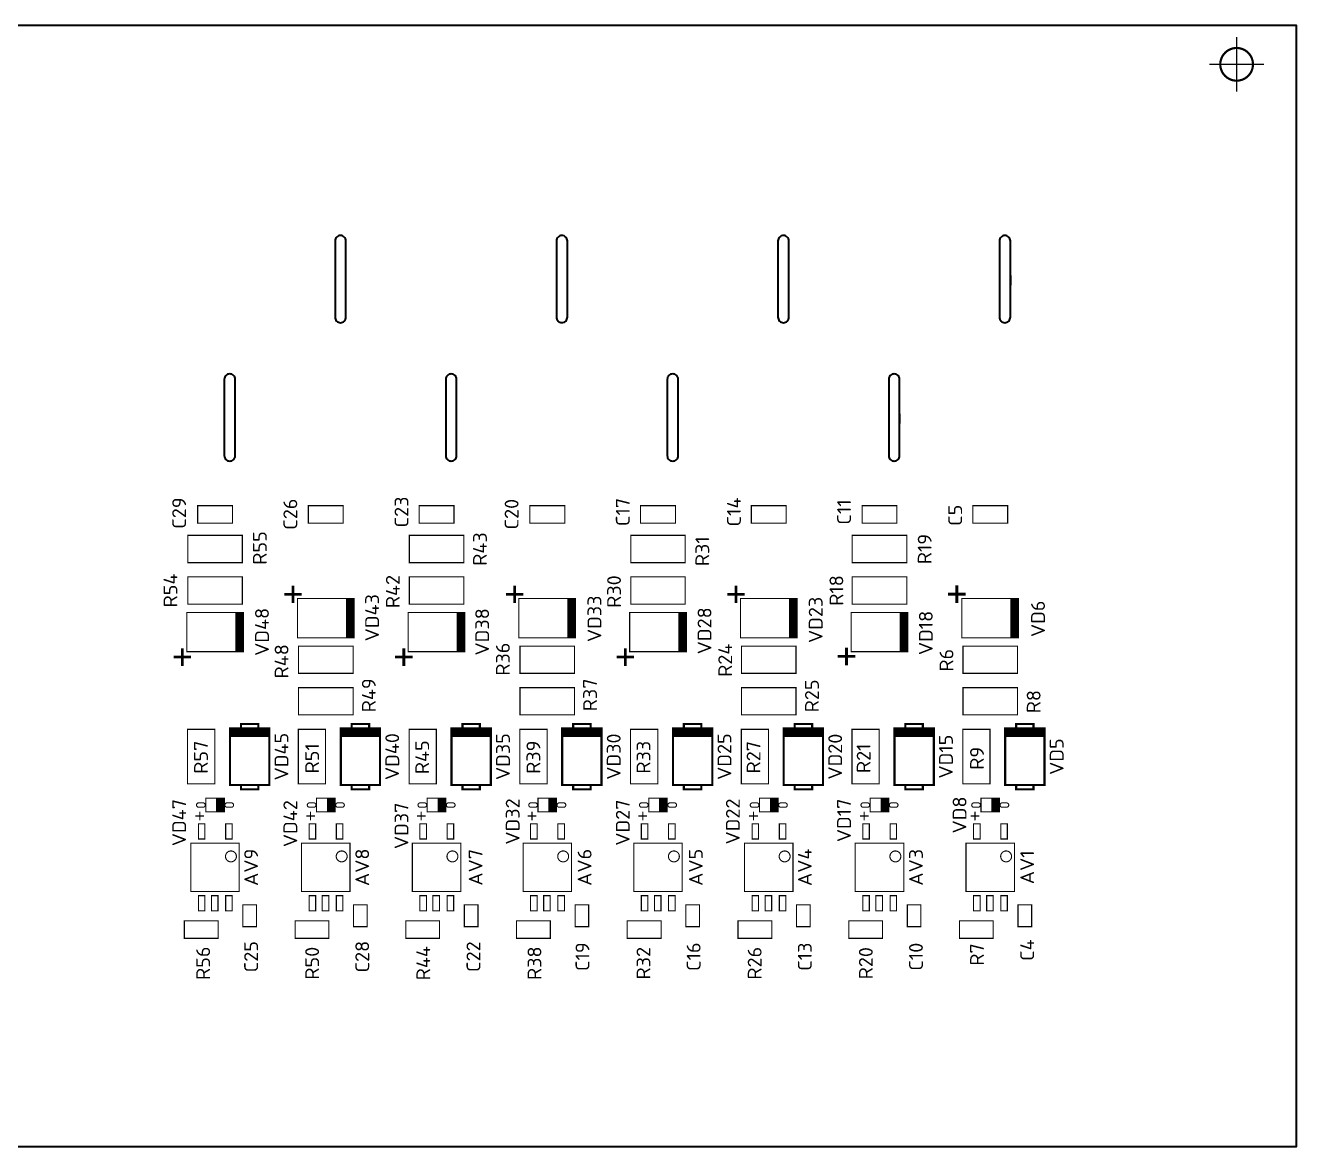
# Model space of a CAD drawing. Header units: millimetres. Extents: x -170 to 383, y 717 to 850.
# Drawn here: x 266.6 to 383.2, y 737.1 to 840 of the extents above; entities that cross this region are included whole.
import ezdxf
from ezdxf.enums import TextEntityAlignment as Align

# ---------------------------------------------------------------- set-up
doc = ezdxf.new("R2010")
doc.units = ezdxf.units.MM
doc.layers.add('BOARD', color=7, linetype='Continuous', lineweight=35)
doc.layers.add('BOTTOM', color=7, linetype='Continuous', lineweight=35)
doc.styles.get("Standard").update_dxf_attribs({"font": 'txt.shx'})

msp = doc.modelspace()

# ---------------------------------------------------------------- linework, layer by layer
at = {"layer": 'BOARD'}
msp.add_lwpolyline([(150, 737.13), (383.25, 737.13), (383.25, 840), (150, 840)], close=True, dxfattribs=at)
for points in [[(296.028, 813.226), (296.028, 820.226, 0.414214), (295.528, 820.726, 0.414214), (295.028, 820.226), (295.028, 813.226, 0.414214), (295.528, 812.726, 0.414214), (296.028, 813.226)], [(316.347, 813.227), (316.347, 820.227, 0.414214), (315.847, 820.727, 0.414214), (315.347, 820.227), (315.347, 813.227, 0.414214), (315.847, 812.727, 0.414214), (316.347, 813.227)], [(336.669, 813.225), (336.669, 820.225, 0.414214), (336.169, 820.725, 0.414214), (335.669, 820.225), (335.669, 813.225, 0.414214), (336.169, 812.725, 0.414214), (336.669, 813.225)], [(356.989, 813.225), (356.989, 820.225, 0.414214), (356.489, 820.725, 0.414214), (355.989, 820.225), (355.989, 813.225, 0.414214), (356.489, 812.725, 0.414214), (356.989, 813.225)], [(285.868, 800.526), (285.868, 807.526, 0.414214), (285.368, 808.026, 0.414214), (284.868, 807.526), (284.868, 800.526, 0.414214), (285.368, 800.026, 0.414214), (285.868, 800.526)], [(306.188, 800.525), (306.188, 807.525, 0.414214), (305.688, 808.025, 0.414214), (305.188, 807.525), (305.188, 800.525, 0.414214), (305.688, 800.025, 0.414214), (306.188, 800.525)], [(326.509, 800.525), (326.509, 807.525, 0.414214), (326.009, 808.025, 0.414214), (325.509, 807.525), (325.509, 800.525, 0.414214), (326.009, 800.025, 0.414214), (326.509, 800.525)], [(346.829, 800.525), (346.829, 807.525, 0.414214), (346.329, 808.025, 0.414214), (345.829, 807.525), (345.829, 800.525, 0.414214), (346.329, 800.025, 0.414214), (346.829, 800.525)]]:
    msp.add_lwpolyline(points, format="xyb", dxfattribs=at)
at = {"layer": 'BOTTOM'}
for points, const_width in [([(377.75, 833.93), (377.75, 838.93)], 0.1), ([(380.25, 836.43), (375.25, 836.43)], 0.1), ([(285.624, 795.935), (285.624, 794.335), (282.424, 794.335), (282.424, 795.935), (285.624, 795.935)], 0.1), ([(295.784, 795.935), (295.784, 794.335), (292.584, 794.335), (292.584, 795.935), (295.784, 795.935)], 0.1), ([(305.944, 795.935), (305.944, 794.335), (302.744, 794.335), (302.744, 795.935), (305.944, 795.935)], 0.1), ([(316.104, 795.935), (316.104, 794.335), (312.904, 794.335), (312.904, 795.935), (316.104, 795.935)], 0.1), ([(326.264, 795.935), (326.264, 794.335), (323.064, 794.335), (323.064, 795.935), (326.264, 795.935)], 0.1), ([(336.424, 795.935), (336.424, 794.335), (333.224, 794.335), (333.224, 795.935), (336.424, 795.935)], 0.1), ([(346.584, 795.935), (346.584, 794.335), (343.384, 794.335), (343.384, 795.935), (346.584, 795.935)], 0.1), ([(356.744, 795.935), (356.744, 794.335), (353.544, 794.335), (353.544, 795.935), (356.744, 795.935)], 0.1), ([(281.524, 790.71), (281.524, 793.21), (286.524, 793.21), (286.524, 790.71), (281.524, 790.71)], 0.1), ([(301.844, 790.71), (301.844, 793.21), (306.844, 793.21), (306.844, 790.71), (301.844, 790.71)], 0.1), ([(322.164, 790.71), (322.164, 793.21), (327.164, 793.21), (327.164, 790.71), (322.164, 790.71)], 0.1), ([(342.484, 790.71), (342.484, 793.21), (347.484, 793.21), (347.484, 790.71), (342.484, 790.71)], 0.1), ([(281.524, 786.9), (281.524, 789.4), (286.524, 789.4), (286.524, 786.9), (281.524, 786.9)], 0.1), ([(291.184, 787.01), (291.184, 788.61)], 0.25), ([(301.844, 786.9), (301.844, 789.4), (306.844, 789.4), (306.844, 786.9), (301.844, 786.9)], 0.1), ([(311.504, 787.01), (311.504, 788.61)], 0.25), ([(322.164, 786.9), (322.164, 789.4), (327.164, 789.4), (327.164, 786.9), (322.164, 786.9)], 0.1), ([(331.824, 787.01), (331.824, 788.61)], 0.25), ([(342.484, 786.9), (342.484, 789.4), (347.484, 789.4), (347.484, 786.9), (342.484, 786.9)], 0.1), ([(352.079, 787.015), (352.079, 788.615)], 0.25), ([(291.984, 787.81), (290.384, 787.81)], 0.25), ([(296.784, 787.412), (296.784, 783.808), (291.584, 783.808), (291.584, 787.412), (296.784, 787.412)], 0.1), ([(296.084, 787.412), (296.084, 783.808)], 0.1), ([(296.184, 787.412), (296.184, 783.808)], 0.1), ([(296.284, 787.412), (296.284, 783.808)], 0.1), ([(296.384, 787.412), (296.384, 783.808)], 0.1), ([(296.484, 787.412), (296.484, 783.808)], 0.1), ([(296.584, 787.412), (296.584, 783.808)], 0.1), ([(296.684, 787.412), (296.684, 783.808)], 0.1), ([(312.304, 787.81), (310.704, 787.81)], 0.25), ([(317.104, 787.412), (317.104, 783.808), (311.904, 783.808), (311.904, 787.412), (317.104, 787.412)], 0.1), ([(316.404, 787.412), (316.404, 783.808)], 0.1), ([(316.504, 787.412), (316.504, 783.808)], 0.1), ([(316.604, 787.412), (316.604, 783.808)], 0.1), ([(316.704, 787.412), (316.704, 783.808)], 0.1), ([(316.804, 787.412), (316.804, 783.808)], 0.1), ([(316.904, 787.412), (316.904, 783.808)], 0.1), ([(317.004, 787.412), (317.004, 783.808)], 0.1), ([(332.624, 787.81), (331.024, 787.81)], 0.25), ([(337.424, 787.412), (337.424, 783.808), (332.224, 783.808), (332.224, 787.412), (337.424, 787.412)], 0.1), ([(336.724, 787.412), (336.724, 783.808)], 0.1), ([(336.824, 787.412), (336.824, 783.808)], 0.1), ([(336.924, 787.412), (336.924, 783.808)], 0.1), ([(337.024, 787.412), (337.024, 783.808)], 0.1), ([(337.124, 787.412), (337.124, 783.808)], 0.1), ([(337.224, 787.412), (337.224, 783.808)], 0.1), ([(337.324, 787.412), (337.324, 783.808)], 0.1), ([(352.879, 787.815), (351.279, 787.815)], 0.25), ([(357.744, 787.412), (357.744, 783.808), (352.544, 783.808), (352.544, 787.412), (357.744, 787.412)], 0.1), ([(357.044, 787.412), (357.044, 783.808)], 0.1), ([(357.144, 787.412), (357.144, 783.808)], 0.1), ([(357.244, 787.412), (357.244, 783.808)], 0.1), ([(357.344, 787.412), (357.344, 783.808)], 0.1), ([(357.444, 787.412), (357.444, 783.808)], 0.1), ([(357.544, 787.412), (357.544, 783.808)], 0.1), ([(357.644, 787.412), (357.644, 783.808)], 0.1), ([(286.624, 786.142), (286.624, 782.538), (281.424, 782.538), (281.424, 786.142), (286.624, 786.142)], 0.1), ([(285.924, 786.142), (285.924, 782.538)], 0.1), ([(286.024, 786.142), (286.024, 782.538)], 0.1), ([(286.124, 786.142), (286.124, 782.538)], 0.1), ([(286.224, 786.142), (286.224, 782.538)], 0.1), ([(286.324, 786.142), (286.324, 782.538)], 0.1), ([(286.424, 786.142), (286.424, 782.538)], 0.1), ([(286.524, 786.142), (286.524, 782.538)], 0.1), ([(306.944, 786.142), (306.944, 782.538), (301.744, 782.538), (301.744, 786.142), (306.944, 786.142)], 0.1), ([(306.244, 786.142), (306.244, 782.538)], 0.1), ([(306.344, 786.142), (306.344, 782.538)], 0.1), ([(306.444, 786.142), (306.444, 782.538)], 0.1), ([(306.544, 786.142), (306.544, 782.538)], 0.1), ([(306.644, 786.142), (306.644, 782.538)], 0.1), ([(306.744, 786.142), (306.744, 782.538)], 0.1), ([(306.844, 786.142), (306.844, 782.538)], 0.1), ([(327.264, 786.142), (327.264, 782.538), (322.064, 782.538), (322.064, 786.142), (327.264, 786.142)], 0.1), ([(326.564, 786.142), (326.564, 782.538)], 0.1), ([(326.664, 786.142), (326.664, 782.538)], 0.1), ([(326.764, 786.142), (326.764, 782.538)], 0.1), ([(326.864, 786.142), (326.864, 782.538)], 0.1), ([(326.964, 786.142), (326.964, 782.538)], 0.1), ([(327.064, 786.142), (327.064, 782.538)], 0.1), ([(327.164, 786.142), (327.164, 782.538)], 0.1), ([(347.584, 786.142), (347.584, 782.538), (342.384, 782.538), (342.384, 786.142), (347.584, 786.142)], 0.1), ([(346.884, 786.142), (346.884, 782.538)], 0.1), ([(346.984, 786.142), (346.984, 782.538)], 0.1), ([(347.084, 786.142), (347.084, 782.538)], 0.1), ([(347.184, 786.142), (347.184, 782.538)], 0.1), ([(347.284, 786.142), (347.284, 782.538)], 0.1), ([(347.384, 786.142), (347.384, 782.538)], 0.1), ([(347.484, 786.142), (347.484, 782.538)], 0.1), ([(281.024, 781.24), (281.024, 782.84)], 0.25), ([(291.684, 780.55), (291.684, 783.05), (296.684, 783.05), (296.684, 780.55), (291.684, 780.55)], 0.1), ([(301.344, 781.24), (301.344, 782.84)], 0.25), ([(312.004, 780.55), (312.004, 783.05), (317.004, 783.05), (317.004, 780.55), (312.004, 780.55)], 0.1), ([(321.664, 781.24), (321.664, 782.84)], 0.25), ([(332.324, 780.55), (332.324, 783.05), (337.324, 783.05), (337.324, 780.55), (332.324, 780.55)], 0.1), ([(341.954, 781.3), (341.954, 782.9)], 0.25), ([(352.644, 780.55), (352.644, 783.05), (357.644, 783.05), (357.644, 780.55), (352.644, 780.55)], 0.1), ([(281.824, 782.04), (280.224, 782.04)], 0.25), ([(302.144, 782.04), (300.544, 782.04)], 0.25), ([(322.464, 782.04), (320.864, 782.04)], 0.25), ([(342.754, 782.1), (341.154, 782.1)], 0.25), ([(291.684, 776.74), (291.684, 779.24), (296.684, 779.24), (296.684, 776.74), (291.684, 776.74)], 0.1), ([(312.004, 776.74), (312.004, 779.24), (317.004, 779.24), (317.004, 776.74), (312.004, 776.74)], 0.1), ([(332.324, 776.74), (332.324, 779.24), (337.324, 779.24), (337.324, 776.74), (332.324, 776.74)], 0.1), ([(352.644, 776.74), (352.644, 779.24), (357.644, 779.24), (357.644, 776.74), (352.644, 776.74)], 0.1), ([(285.397, 775.51), (289.001, 775.51), (289.001, 770.31), (285.397, 770.31), (285.397, 775.51)], 0.2), ([(287.999, 775.51), (287.999, 775.91), (286.399, 775.91), (286.399, 775.31)], 0.2), ([(295.557, 775.51), (299.161, 775.51), (299.161, 770.31), (295.557, 770.31), (295.557, 775.51)], 0.2), ([(298.159, 775.51), (298.159, 775.91), (296.559, 775.91), (296.559, 775.31)], 0.2), ([(305.717, 775.51), (309.321, 775.51), (309.321, 770.31), (305.717, 770.31), (305.717, 775.51)], 0.2), ([(308.319, 775.51), (308.319, 775.91), (306.719, 775.91), (306.719, 775.31)], 0.2), ([(315.877, 775.51), (319.481, 775.51), (319.481, 770.31), (315.877, 770.31), (315.877, 775.51)], 0.2), ([(318.479, 775.51), (318.479, 775.91), (316.879, 775.91), (316.879, 775.31)], 0.2), ([(326.037, 775.51), (329.641, 775.51), (329.641, 770.31), (326.037, 770.31), (326.037, 775.51)], 0.2), ([(328.639, 775.51), (328.639, 775.91), (327.039, 775.91), (327.039, 775.31)], 0.2), ([(336.197, 775.51), (339.801, 775.51), (339.801, 770.31), (336.197, 770.31), (336.197, 775.51)], 0.2), ([(338.799, 775.51), (338.799, 775.91), (337.199, 775.91), (337.199, 775.31)], 0.2), ([(346.357, 775.51), (349.961, 775.51), (349.961, 770.31), (346.357, 770.31), (346.357, 775.51)], 0.2), ([(348.959, 775.51), (348.959, 775.91), (347.359, 775.91), (347.359, 775.31)], 0.2), ([(356.517, 775.51), (360.121, 775.51), (360.121, 770.31), (356.517, 770.31), (356.517, 775.51)], 0.2), ([(359.119, 775.51), (359.119, 775.91), (357.519, 775.91), (357.519, 775.31)], 0.2), ([(284.004, 770.41), (281.504, 770.41), (281.504, 775.41), (284.004, 775.41), (284.004, 770.41)], 0.1), ([(285.397, 775.41), (289.001, 775.41)], 0.2), ([(285.397, 775.31), (289.001, 775.31)], 0.2), ([(285.397, 775.21), (289.001, 775.21)], 0.2), ([(285.397, 775.11), (289.001, 775.11)], 0.2), ([(285.397, 775.01), (289.001, 775.01)], 0.2), ([(285.397, 774.91), (289.001, 774.91)], 0.2), ([(285.397, 774.81), (289.001, 774.81)], 0.2), ([(294.164, 770.41), (291.664, 770.41), (291.664, 775.41), (294.164, 775.41), (294.164, 770.41)], 0.1), ([(295.557, 775.41), (299.161, 775.41)], 0.2), ([(295.557, 775.31), (299.161, 775.31)], 0.2), ([(295.557, 775.21), (299.161, 775.21)], 0.2), ([(295.557, 775.11), (299.161, 775.11)], 0.2), ([(295.557, 775.01), (299.161, 775.01)], 0.2), ([(295.557, 774.91), (299.161, 774.91)], 0.2), ([(295.557, 774.81), (299.161, 774.81)], 0.2), ([(304.324, 770.41), (301.824, 770.41), (301.824, 775.41), (304.324, 775.41), (304.324, 770.41)], 0.1), ([(305.717, 775.41), (309.321, 775.41)], 0.2), ([(305.717, 775.31), (309.321, 775.31)], 0.2), ([(305.717, 775.21), (309.321, 775.21)], 0.2), ([(305.717, 775.11), (309.321, 775.11)], 0.2), ([(305.717, 775.01), (309.321, 775.01)], 0.2), ([(305.717, 774.91), (309.321, 774.91)], 0.2), ([(305.717, 774.81), (309.321, 774.81)], 0.2), ([(314.484, 770.41), (311.984, 770.41), (311.984, 775.41), (314.484, 775.41), (314.484, 770.41)], 0.1), ([(315.877, 775.41), (319.481, 775.41)], 0.2), ([(315.877, 775.31), (319.481, 775.31)], 0.2), ([(315.877, 775.21), (319.481, 775.21)], 0.2), ([(315.877, 775.11), (319.481, 775.11)], 0.2), ([(315.877, 775.01), (319.481, 775.01)], 0.2), ([(315.877, 774.91), (319.481, 774.91)], 0.2), ([(315.877, 774.81), (319.481, 774.81)], 0.2), ([(324.644, 770.41), (322.144, 770.41), (322.144, 775.41), (324.644, 775.41), (324.644, 770.41)], 0.1), ([(326.037, 775.41), (329.641, 775.41)], 0.2), ([(326.037, 775.31), (329.641, 775.31)], 0.2), ([(326.037, 775.21), (329.641, 775.21)], 0.2), ([(326.037, 775.11), (329.641, 775.11)], 0.2), ([(326.037, 775.01), (329.641, 775.01)], 0.2), ([(326.037, 774.91), (329.641, 774.91)], 0.2), ([(326.037, 774.81), (329.641, 774.81)], 0.2), ([(334.804, 770.41), (332.304, 770.41), (332.304, 775.41), (334.804, 775.41), (334.804, 770.41)], 0.1), ([(336.197, 775.41), (339.801, 775.41)], 0.2), ([(336.197, 775.31), (339.801, 775.31)], 0.2), ([(336.197, 775.21), (339.801, 775.21)], 0.2), ([(336.197, 775.11), (339.801, 775.11)], 0.2), ([(336.197, 775.01), (339.801, 775.01)], 0.2), ([(336.197, 774.91), (339.801, 774.91)], 0.2), ([(336.197, 774.81), (339.801, 774.81)], 0.2), ([(344.964, 770.41), (342.464, 770.41), (342.464, 775.41), (344.964, 775.41), (344.964, 770.41)], 0.1), ([(346.357, 775.41), (349.961, 775.41)], 0.2), ([(346.357, 775.31), (349.961, 775.31)], 0.2), ([(346.357, 775.21), (349.961, 775.21)], 0.2), ([(346.357, 775.11), (349.961, 775.11)], 0.2), ([(346.357, 775.01), (349.961, 775.01)], 0.2), ([(346.357, 774.91), (349.961, 774.91)], 0.2), ([(346.357, 774.81), (349.961, 774.81)], 0.2), ([(355.124, 770.41), (352.624, 770.41), (352.624, 775.41), (355.124, 775.41), (355.124, 770.41)], 0.1), ([(356.517, 775.41), (360.121, 775.41)], 0.2), ([(356.517, 775.31), (360.121, 775.31)], 0.2), ([(356.517, 775.21), (360.121, 775.21)], 0.2), ([(356.517, 775.11), (360.121, 775.11)], 0.2), ([(356.517, 775.01), (360.121, 775.01)], 0.2), ([(356.517, 774.91), (360.121, 774.91)], 0.2), ([(356.517, 774.81), (360.121, 774.81)], 0.2), ([(287.999, 770.31), (287.999, 769.91), (286.399, 769.91), (286.399, 770.31)], 0.2), ([(298.159, 770.31), (298.159, 769.91), (296.559, 769.91), (296.559, 770.31)], 0.2), ([(308.319, 770.31), (308.319, 769.91), (306.719, 769.91), (306.719, 770.31)], 0.2), ([(318.479, 770.31), (318.479, 769.91), (316.879, 769.91), (316.879, 770.31)], 0.2), ([(328.639, 770.31), (328.639, 769.91), (327.039, 769.91), (327.039, 770.31)], 0.2), ([(338.799, 770.31), (338.799, 769.91), (337.199, 769.91), (337.199, 770.31)], 0.2), ([(348.959, 770.31), (348.959, 769.91), (347.359, 769.91), (347.359, 770.31)], 0.2), ([(359.119, 770.31), (359.119, 769.91), (357.519, 769.91), (357.519, 770.31)], 0.2), ([(284.874, 769.09), (284.874, 767.84), (283.174, 767.84), (283.174, 769.09), (284.874, 769.09)], 0.1), ([(284.174, 769.09), (284.174, 767.84)], 0.1), ([(284.274, 769.09), (284.274, 767.84)], 0.1), ([(284.374, 769.09), (284.374, 767.84)], 0.1), ([(284.474, 769.09), (284.474, 767.84)], 0.1), ([(284.574, 769.09), (284.574, 767.84)], 0.1), ([(284.674, 769.09), (284.674, 767.84)], 0.1), ([(284.774, 769.09), (284.774, 767.84)], 0.1), ([(295.034, 769.09), (295.034, 767.84), (293.334, 767.84), (293.334, 769.09), (295.034, 769.09)], 0.1), ([(294.334, 769.09), (294.334, 767.84)], 0.1), ([(294.434, 769.09), (294.434, 767.84)], 0.1), ([(294.534, 769.09), (294.534, 767.84)], 0.1), ([(294.634, 769.09), (294.634, 767.84)], 0.1), ([(294.734, 769.09), (294.734, 767.84)], 0.1), ([(294.834, 769.09), (294.834, 767.84)], 0.1), ([(294.934, 769.09), (294.934, 767.84)], 0.1), ([(305.194, 769.09), (305.194, 767.84), (303.494, 767.84), (303.494, 769.09), (305.194, 769.09)], 0.1), ([(304.494, 769.09), (304.494, 767.84)], 0.1), ([(304.594, 769.09), (304.594, 767.84)], 0.1), ([(304.694, 769.09), (304.694, 767.84)], 0.1), ([(304.794, 769.09), (304.794, 767.84)], 0.1), ([(304.894, 769.09), (304.894, 767.84)], 0.1), ([(304.994, 769.09), (304.994, 767.84)], 0.1), ([(305.094, 769.09), (305.094, 767.84)], 0.1), ([(315.354, 769.09), (315.354, 767.84), (313.654, 767.84), (313.654, 769.09), (315.354, 769.09)], 0.1), ([(314.654, 769.09), (314.654, 767.84)], 0.1), ([(314.754, 769.09), (314.754, 767.84)], 0.1), ([(314.854, 769.09), (314.854, 767.84)], 0.1), ([(314.954, 769.09), (314.954, 767.84)], 0.1), ([(315.054, 769.09), (315.054, 767.84)], 0.1), ([(315.154, 769.09), (315.154, 767.84)], 0.1), ([(315.254, 769.09), (315.254, 767.84)], 0.1), ([(325.514, 769.09), (325.514, 767.84), (323.814, 767.84), (323.814, 769.09), (325.514, 769.09)], 0.1), ([(324.814, 769.09), (324.814, 767.84)], 0.1), ([(324.914, 769.09), (324.914, 767.84)], 0.1), ([(325.014, 769.09), (325.014, 767.84)], 0.1), ([(325.114, 769.09), (325.114, 767.84)], 0.1), ([(325.214, 769.09), (325.214, 767.84)], 0.1), ([(325.314, 769.09), (325.314, 767.84)], 0.1), ([(325.414, 769.09), (325.414, 767.84)], 0.1), ([(335.674, 769.09), (335.674, 767.84), (333.974, 767.84), (333.974, 769.09), (335.674, 769.09)], 0.1), ([(334.974, 769.09), (334.974, 767.84)], 0.1), ([(335.074, 769.09), (335.074, 767.84)], 0.1), ([(335.174, 769.09), (335.174, 767.84)], 0.1), ([(335.274, 769.09), (335.274, 767.84)], 0.1), ([(335.374, 769.09), (335.374, 767.84)], 0.1), ([(335.474, 769.09), (335.474, 767.84)], 0.1), ([(335.574, 769.09), (335.574, 767.84)], 0.1), ([(345.834, 769.09), (345.834, 767.84), (344.134, 767.84), (344.134, 769.09), (345.834, 769.09)], 0.1), ([(345.134, 769.09), (345.134, 767.84)], 0.1), ([(345.234, 769.09), (345.234, 767.84)], 0.1), ([(345.334, 769.09), (345.334, 767.84)], 0.1), ([(345.434, 769.09), (345.434, 767.84)], 0.1), ([(345.534, 769.09), (345.534, 767.84)], 0.1), ([(345.634, 769.09), (345.634, 767.84)], 0.1), ([(345.734, 769.09), (345.734, 767.84)], 0.1), ([(355.994, 769.09), (355.994, 767.84), (354.294, 767.84), (354.294, 769.09), (355.994, 769.09)], 0.1), ([(355.294, 769.09), (355.294, 767.84)], 0.1), ([(355.394, 769.09), (355.394, 767.84)], 0.1), ([(355.494, 769.09), (355.494, 767.84)], 0.1), ([(355.594, 769.09), (355.594, 767.84)], 0.1), ([(355.694, 769.09), (355.694, 767.84)], 0.1), ([(355.794, 769.09), (355.794, 767.84)], 0.1), ([(355.894, 769.09), (355.894, 767.84)], 0.1), ([(282.224, 767.465), (283.024, 767.465)], 0.1), ([(282.924, 768.265), (282.524, 768.265)], 0.1), ([(282.624, 767.065), (282.624, 767.865)], 0.1), ([(285.524, 768.265), (285.124, 768.265)], 0.1), ([(292.384, 767.465), (293.184, 767.465)], 0.1), ([(293.084, 768.265), (292.684, 768.265)], 0.1), ([(292.784, 767.065), (292.784, 767.865)], 0.1), ([(295.684, 768.265), (295.284, 768.265)], 0.1), ([(302.544, 767.465), (303.344, 767.465)], 0.1), ([(303.244, 768.265), (302.844, 768.265)], 0.1), ([(302.944, 767.065), (302.944, 767.865)], 0.1), ([(305.844, 768.265), (305.444, 768.265)], 0.1), ([(312.704, 767.465), (313.504, 767.465)], 0.1), ([(313.404, 768.265), (313.004, 768.265)], 0.1), ([(313.104, 767.065), (313.104, 767.865)], 0.1), ([(316.004, 768.265), (315.604, 768.265)], 0.1), ([(322.864, 767.465), (323.664, 767.465)], 0.1), ([(323.564, 768.265), (323.164, 768.265)], 0.1), ([(323.264, 767.065), (323.264, 767.865)], 0.1), ([(326.164, 768.265), (325.764, 768.265)], 0.1), ([(333.024, 767.465), (333.824, 767.465)], 0.1), ([(333.724, 768.265), (333.324, 768.265)], 0.1), ([(333.424, 767.065), (333.424, 767.865)], 0.1), ([(336.324, 768.265), (335.924, 768.265)], 0.1), ([(343.184, 767.465), (343.984, 767.465)], 0.1), ([(343.884, 768.265), (343.484, 768.265)], 0.1), ([(343.584, 767.065), (343.584, 767.865)], 0.1), ([(346.484, 768.265), (346.084, 768.265)], 0.1), ([(353.344, 767.465), (354.144, 767.465)], 0.1), ([(354.044, 768.265), (353.644, 768.265)], 0.1), ([(353.744, 767.065), (353.744, 767.865)], 0.1), ([(356.644, 768.265), (356.244, 768.265)], 0.1), ([(283.094, 766.75), (283.094, 765.35), (282.494, 765.35), (282.494, 766.75), (283.094, 766.75)], 0.1), ([(285.594, 766.75), (285.594, 765.35), (284.994, 765.35), (284.994, 766.75), (285.594, 766.75)], 0.1), ([(293.254, 766.75), (293.254, 765.35), (292.654, 765.35), (292.654, 766.75), (293.254, 766.75)], 0.1), ([(295.754, 766.75), (295.754, 765.35), (295.154, 765.35), (295.154, 766.75), (295.754, 766.75)], 0.1), ([(303.414, 766.75), (303.414, 765.35), (302.814, 765.35), (302.814, 766.75), (303.414, 766.75)], 0.1), ([(305.914, 766.75), (305.914, 765.35), (305.314, 765.35), (305.314, 766.75), (305.914, 766.75)], 0.1), ([(313.574, 766.75), (313.574, 765.35), (312.974, 765.35), (312.974, 766.75), (313.574, 766.75)], 0.1), ([(316.074, 766.75), (316.074, 765.35), (315.474, 765.35), (315.474, 766.75), (316.074, 766.75)], 0.1), ([(323.734, 766.75), (323.734, 765.35), (323.134, 765.35), (323.134, 766.75), (323.734, 766.75)], 0.1), ([(326.234, 766.75), (326.234, 765.35), (325.634, 765.35), (325.634, 766.75), (326.234, 766.75)], 0.1), ([(333.894, 766.75), (333.894, 765.35), (333.294, 765.35), (333.294, 766.75), (333.894, 766.75)], 0.1), ([(336.394, 766.75), (336.394, 765.35), (335.794, 765.35), (335.794, 766.75), (336.394, 766.75)], 0.1), ([(344.054, 766.75), (344.054, 765.35), (343.454, 765.35), (343.454, 766.75), (344.054, 766.75)], 0.1), ([(346.554, 766.75), (346.554, 765.35), (345.954, 765.35), (345.954, 766.75), (346.554, 766.75)], 0.1), ([(354.214, 766.75), (354.214, 765.35), (353.614, 765.35), (353.614, 766.75), (354.214, 766.75)], 0.1), ([(356.714, 766.75), (356.714, 765.35), (356.114, 765.35), (356.114, 766.75), (356.714, 766.75)], 0.1), ([(286.246, 764.972), (286.246, 760.528), (281.802, 760.528), (281.802, 764.972), (286.246, 764.972)], 0.1), ([(296.406, 764.972), (296.406, 760.528), (291.962, 760.528), (291.962, 764.972), (296.406, 764.972)], 0.1), ([(306.566, 764.972), (306.566, 760.528), (302.122, 760.528), (302.122, 764.972), (306.566, 764.972)], 0.1), ([(316.726, 764.972), (316.726, 760.528), (312.282, 760.528), (312.282, 764.972), (316.726, 764.972)], 0.1), ([(326.886, 764.972), (326.886, 760.528), (322.442, 760.528), (322.442, 764.972), (326.886, 764.972)], 0.1), ([(337.046, 764.972), (337.046, 760.528), (332.602, 760.528), (332.602, 764.972), (337.046, 764.972)], 0.1), ([(347.206, 764.972), (347.206, 760.528), (342.762, 760.528), (342.762, 764.972), (347.206, 764.972)], 0.1), ([(357.366, 764.972), (357.366, 760.528), (352.922, 760.528), (352.922, 764.972), (357.366, 764.972)], 0.1), ([(283.094, 760.15), (283.094, 758.75), (282.494, 758.75), (282.494, 760.15), (283.094, 760.15)], 0.1), ([(284.294, 760.15), (284.294, 758.75), (283.694, 758.75), (283.694, 760.15), (284.294, 760.15)], 0.1), ([(285.594, 760.15), (285.594, 758.75), (284.994, 758.75), (284.994, 760.15), (285.594, 760.15)], 0.1), ([(286.574, 759.305), (287.824, 759.305), (287.824, 757.305), (286.574, 757.305), (286.574, 759.305)], 0.1), ([(293.254, 760.15), (293.254, 758.75), (292.654, 758.75), (292.654, 760.15), (293.254, 760.15)], 0.1), ([(294.454, 760.15), (294.454, 758.75), (293.854, 758.75), (293.854, 760.15), (294.454, 760.15)], 0.1), ([(295.754, 760.15), (295.754, 758.75), (295.154, 758.75), (295.154, 760.15), (295.754, 760.15)], 0.1), ([(296.734, 759.305), (297.984, 759.305), (297.984, 757.305), (296.734, 757.305), (296.734, 759.305)], 0.1), ([(303.414, 760.15), (303.414, 758.75), (302.814, 758.75), (302.814, 760.15), (303.414, 760.15)], 0.1), ([(304.614, 760.15), (304.614, 758.75), (304.014, 758.75), (304.014, 760.15), (304.614, 760.15)], 0.1), ([(305.914, 760.15), (305.914, 758.75), (305.314, 758.75), (305.314, 760.15), (305.914, 760.15)], 0.1), ([(306.894, 759.305), (308.144, 759.305), (308.144, 757.305), (306.894, 757.305), (306.894, 759.305)], 0.1), ([(313.574, 760.15), (313.574, 758.75), (312.974, 758.75), (312.974, 760.15), (313.574, 760.15)], 0.1), ([(314.774, 760.15), (314.774, 758.75), (314.174, 758.75), (314.174, 760.15), (314.774, 760.15)], 0.1), ([(316.074, 760.15), (316.074, 758.75), (315.474, 758.75), (315.474, 760.15), (316.074, 760.15)], 0.1), ([(317.054, 759.305), (318.304, 759.305), (318.304, 757.305), (317.054, 757.305), (317.054, 759.305)], 0.1), ([(323.734, 760.15), (323.734, 758.75), (323.134, 758.75), (323.134, 760.15), (323.734, 760.15)], 0.1), ([(324.934, 760.15), (324.934, 758.75), (324.334, 758.75), (324.334, 760.15), (324.934, 760.15)], 0.1), ([(326.234, 760.15), (326.234, 758.75), (325.634, 758.75), (325.634, 760.15), (326.234, 760.15)], 0.1), ([(327.214, 759.305), (328.464, 759.305), (328.464, 757.305), (327.214, 757.305), (327.214, 759.305)], 0.1), ([(333.894, 760.15), (333.894, 758.75), (333.294, 758.75), (333.294, 760.15), (333.894, 760.15)], 0.1), ([(335.094, 760.15), (335.094, 758.75), (334.494, 758.75), (334.494, 760.15), (335.094, 760.15)], 0.1), ([(336.394, 760.15), (336.394, 758.75), (335.794, 758.75), (335.794, 760.15), (336.394, 760.15)], 0.1), ([(337.374, 759.305), (338.624, 759.305), (338.624, 757.305), (337.374, 757.305), (337.374, 759.305)], 0.1), ([(344.054, 760.15), (344.054, 758.75), (343.454, 758.75), (343.454, 760.15), (344.054, 760.15)], 0.1), ([(345.254, 760.15), (345.254, 758.75), (344.654, 758.75), (344.654, 760.15), (345.254, 760.15)], 0.1), ([(346.554, 760.15), (346.554, 758.75), (345.954, 758.75), (345.954, 760.15), (346.554, 760.15)], 0.1), ([(347.534, 759.305), (348.784, 759.305), (348.784, 757.305), (347.534, 757.305), (347.534, 759.305)], 0.1), ([(354.214, 760.15), (354.214, 758.75), (353.614, 758.75), (353.614, 760.15), (354.214, 760.15)], 0.1), ([(355.414, 760.15), (355.414, 758.75), (354.814, 758.75), (354.814, 760.15), (355.414, 760.15)], 0.1), ([(356.714, 760.15), (356.714, 758.75), (356.114, 758.75), (356.114, 760.15), (356.714, 760.15)], 0.1), ([(357.694, 759.305), (358.944, 759.305), (358.944, 757.305), (357.694, 757.305), (357.694, 759.305)], 0.1), ([(281.204, 756.235), (281.204, 757.835), (284.304, 757.835), (284.304, 756.235), (281.204, 756.235)], 0.1), ([(291.364, 756.235), (291.364, 757.835), (294.464, 757.835), (294.464, 756.235), (291.364, 756.235)], 0.1), ([(301.524, 756.235), (301.524, 757.835), (304.624, 757.835), (304.624, 756.235), (301.524, 756.235)], 0.1), ([(311.684, 756.235), (311.684, 757.835), (314.784, 757.835), (314.784, 756.235), (311.684, 756.235)], 0.1), ([(321.844, 756.235), (321.844, 757.835), (324.944, 757.835), (324.944, 756.235), (321.844, 756.235)], 0.1), ([(332.004, 756.235), (332.004, 757.835), (335.104, 757.835), (335.104, 756.235), (332.004, 756.235)], 0.1), ([(342.164, 756.235), (342.164, 757.835), (345.264, 757.835), (345.264, 756.235), (342.164, 756.235)], 0.1), ([(352.324, 756.235), (352.324, 757.835), (355.424, 757.835), (355.424, 756.235), (352.324, 756.235)], 0.1)]:
    msp.add_lwpolyline(points, dxfattribs=dict(at, const_width=const_width))
for points, const_width in [([(377.75, 837.93, -1), (377.75, 834.93, -1), (377.75, 837.93)], 0.2), ([(282.524, 768.265, -1), (282.524, 768.665), (282.924, 768.665)], 0.1), ([(282.924, 768.665, -1), (282.924, 768.265)], 0.1), ([(285.124, 768.265, -1), (285.124, 768.665), (285.524, 768.665)], 0.1), ([(285.524, 768.665, -1), (285.524, 768.265)], 0.1), ([(292.684, 768.265, -1), (292.684, 768.665), (293.084, 768.665)], 0.1), ([(293.084, 768.665, -1), (293.084, 768.265)], 0.1), ([(295.284, 768.265, -1), (295.284, 768.665), (295.684, 768.665)], 0.1), ([(295.684, 768.665, -1), (295.684, 768.265)], 0.1), ([(302.844, 768.265, -1), (302.844, 768.665), (303.244, 768.665)], 0.1), ([(303.244, 768.665, -1), (303.244, 768.265)], 0.1), ([(305.444, 768.265, -1), (305.444, 768.665), (305.844, 768.665)], 0.1), ([(305.844, 768.665, -1), (305.844, 768.265)], 0.1), ([(313.004, 768.265, -1), (313.004, 768.665), (313.404, 768.665)], 0.1), ([(313.404, 768.665, -1), (313.404, 768.265)], 0.1), ([(315.604, 768.265, -1), (315.604, 768.665), (316.004, 768.665)], 0.1), ([(316.004, 768.665, -1), (316.004, 768.265)], 0.1), ([(323.164, 768.265, -1), (323.164, 768.665), (323.564, 768.665)], 0.1), ([(323.564, 768.665, -1), (323.564, 768.265)], 0.1), ([(325.764, 768.265, -1), (325.764, 768.665), (326.164, 768.665)], 0.1), ([(326.164, 768.665, -1), (326.164, 768.265)], 0.1), ([(333.324, 768.265, -1), (333.324, 768.665), (333.724, 768.665)], 0.1), ([(333.724, 768.665, -1), (333.724, 768.265)], 0.1), ([(335.924, 768.265, -1), (335.924, 768.665), (336.324, 768.665)], 0.1), ([(336.324, 768.665, -1), (336.324, 768.265)], 0.1), ([(343.484, 768.265, -1), (343.484, 768.665), (343.884, 768.665)], 0.1), ([(343.884, 768.665, -1), (343.884, 768.265)], 0.1), ([(346.084, 768.265, -1), (346.084, 768.665), (346.484, 768.665)], 0.1), ([(346.484, 768.665, -1), (346.484, 768.265)], 0.1), ([(353.644, 768.265, -1), (353.644, 768.665), (354.044, 768.665)], 0.1), ([(354.044, 768.665, -1), (354.044, 768.265)], 0.1), ([(356.244, 768.265, -1), (356.244, 768.665), (356.644, 768.665)], 0.1), ([(356.644, 768.665, -1), (356.644, 768.265)], 0.1), ([(285.481, 764.255, -1), (285.482, 763.255, -1), (285.481, 764.255)], 0.1), ([(295.641, 764.255, -1), (295.642, 763.255, -1), (295.641, 764.255)], 0.1), ([(305.801, 764.255, -1), (305.802, 763.255, -1), (305.801, 764.255)], 0.1), ([(315.961, 764.255, -1), (315.962, 763.255, -1), (315.961, 764.255)], 0.1), ([(326.121, 764.255, -1), (326.122, 763.255, -1), (326.121, 764.255)], 0.1), ([(336.281, 764.255, -1), (336.282, 763.255, -1), (336.281, 764.255)], 0.1), ([(346.441, 764.255, -1), (346.442, 763.255, -1), (346.441, 764.255)], 0.1), ([(356.601, 764.255, -1), (356.602, 763.255, -1), (356.601, 764.255)], 0.1)]:
    msp.add_lwpolyline(points, format="xyb", dxfattribs=dict(at, const_width=const_width))
for points in [[(355.989, 817.055), (355.989, 816.155)], [(356.989, 817.065), (356.989, 816.165)], [(346.829, 804.365), (346.829, 803.465)]]:
    msp.add_lwpolyline(points, dxfattribs=at)

# ---------------------------------------------------------------- texts
at = {"layer": 'BOTTOM', "width": 1.019685}
for s, p in [('C29', (281.366, 795.255)), ('C23', (301.766, 795.355)), ('C14', (332.266, 795.355)), ('C26', (291.566, 795.155)), ('C20', (311.866, 795.155)), ('C17', (322.066, 795.355)), ('C11', (342.366, 795.355)), ('C5', (352.566, 795.055)), ('R55', (288.765, 792.054)), ('R43', (308.965, 791.954)), ('R19', (349.765, 791.954)), ('R31', (329.365, 791.754)), ('R54', (280.565, 788.154)), ('R42', (300.965, 788.054)), ('R30', (321.265, 788.054)), ('R18', (341.665, 788.154)), ('VD43', (299.066, 785.655)), ('VD33', (319.466, 785.555)), ('VD23', (339.766, 785.455)), ('VD48', (288.965, 784.355)), ('VD38', (309.166, 784.355)), ('VD28', (329.566, 784.455)), ('VD18', (349.866, 784.255)), ('VD6', (360.166, 785.555)), ('R48', (290.765, 781.654)), ('R36', (311.065, 781.854)), ('R24', (331.465, 781.754)), ('R6', (351.765, 781.755)), ('R49', (298.7694, 778.5365)), ('R37', (319.065, 778.5755)), ('R25', (339.4216, 778.4843)), ('R8', (359.765, 777.955)), ('VD45', (290.755, 772.91)), ('VD40', (300.915, 772.91)), ('VD35', (311.075, 772.91)), ('VD30', (321.235, 772.91)), ('VD25', (331.395, 772.91)), ('VD20', (341.555, 772.91)), ('VD15', (351.715, 772.91)), ('VD5', (361.875, 772.91)), ('R57', (283.366, 772.855)), ('R51', (293.565, 772.755)), ('R45', (303.665, 772.855)), ('R39', (313.865, 772.855)), ('R33', (323.965, 772.855)), ('R27', (334.065, 772.855)), ('R21', (344.165, 772.755)), ('R9', (354.565, 772.755)), ('VD47', (281.366, 766.855)), ('VD42', (291.566, 766.755)), ('VD37', (301.766, 766.555)), ('VD32', (311.966, 766.955)), ('VD27', (322.066, 766.855)), ('VD22', (332.166, 766.955)), ('VD17', (342.366, 767.055)), ('VD8', (352.966, 767.555)), ('AV9', (287.966, 762.754)), ('AV8', (298.166, 762.754)), ('AV7', (308.566, 762.754)), ('AV6', (318.566, 762.754)), ('AV5', (328.766, 762.754)), ('AV4', (338.766, 762.754)), ('AV3', (348.966, 762.754)), ('AV1', (359.166, 762.754)), ('C25', (287.966, 754.554)), ('C28', (298.166, 754.554)), ('C22', (308.366, 754.554)), ('C16', (328.566, 754.554)), ('C10', (348.966, 754.554)), ('C4', (359.166, 755.155)), ('R56', (283.565, 753.954)), ('R50', (293.565, 753.954)), ('R44', (303.765, 753.954)), ('R38', (313.965, 753.954)), ('C19', (318.366, 754.554)), ('R32', (323.965, 753.954)), ('R26', (334.166, 753.954)), ('C13', (338.766, 754.554)), ('R20', (344.366, 753.954)), ('R7', (354.565, 754.755))]:
    msp.add_text(s, height=1.27, rotation=90, dxfattribs=at).set_placement(p, align=Align.CENTER)

doc.saveas('drawing.dxf')
